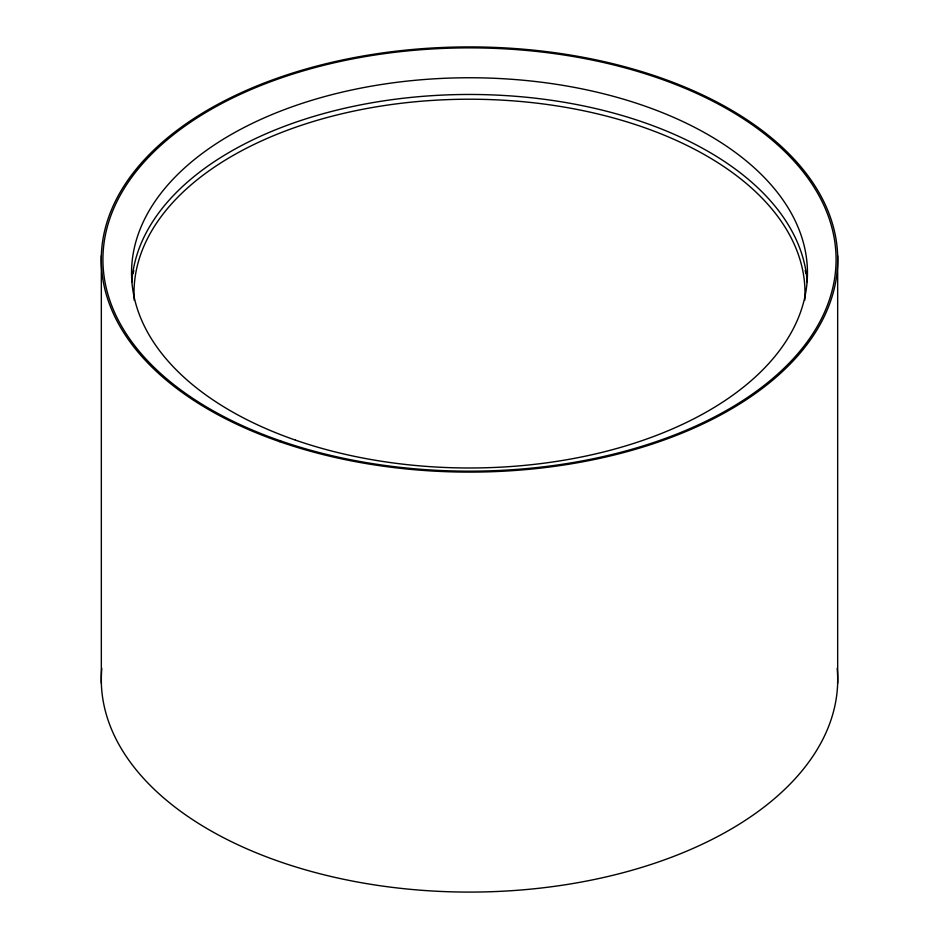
<?xml version="1.0" encoding="UTF-8"?>
<svg xmlns="http://www.w3.org/2000/svg" width="939" height="939" viewBox="0 0 939 939"><rect width="100%" height="100%" fill="white"/><g stroke="black" fill="none" stroke-linecap="round" stroke-linejoin="round"><path stroke-width="1.41" d="M837.67 255.795L837.67 683.205M101.33 255.795L101.33 683.205M131.8 282.087A337.946 195.112 0 0 1 469.5 94.463A337.946 195.112 0 0 1 807.2 282.087M837.212 668.368A368.217 212.59 0 0 1 469.5 892.085A368.217 212.59 0 0 1 101.788 668.368M134.254 300.351A335.493 193.692 0 0 1 469.5 99.217A335.493 193.692 0 0 1 804.746 300.351M133.279 273.202A337.946 195.112 0 0 1 133.796 270.491M805.204 270.491A337.946 195.112 0 0 1 805.721 273.202M280.691 440.931A366.586 211.651 0 0 0 836.027 263.202A366.586 211.651 0 0 0 291.771 74.404A366.586 211.651 0 0 0 280.691 440.931M279.857 441.741A368.217 212.59 0 0 0 837.67 263.213A368.217 212.59 0 0 0 290.984 73.571A368.217 212.59 0 0 0 279.857 441.741M295.445 440.121A337.946 195.112 0 0 0 807.399 276.277A337.946 195.112 0 0 0 305.656 102.222A337.946 195.112 0 0 0 295.445 440.121"/></g></svg>
